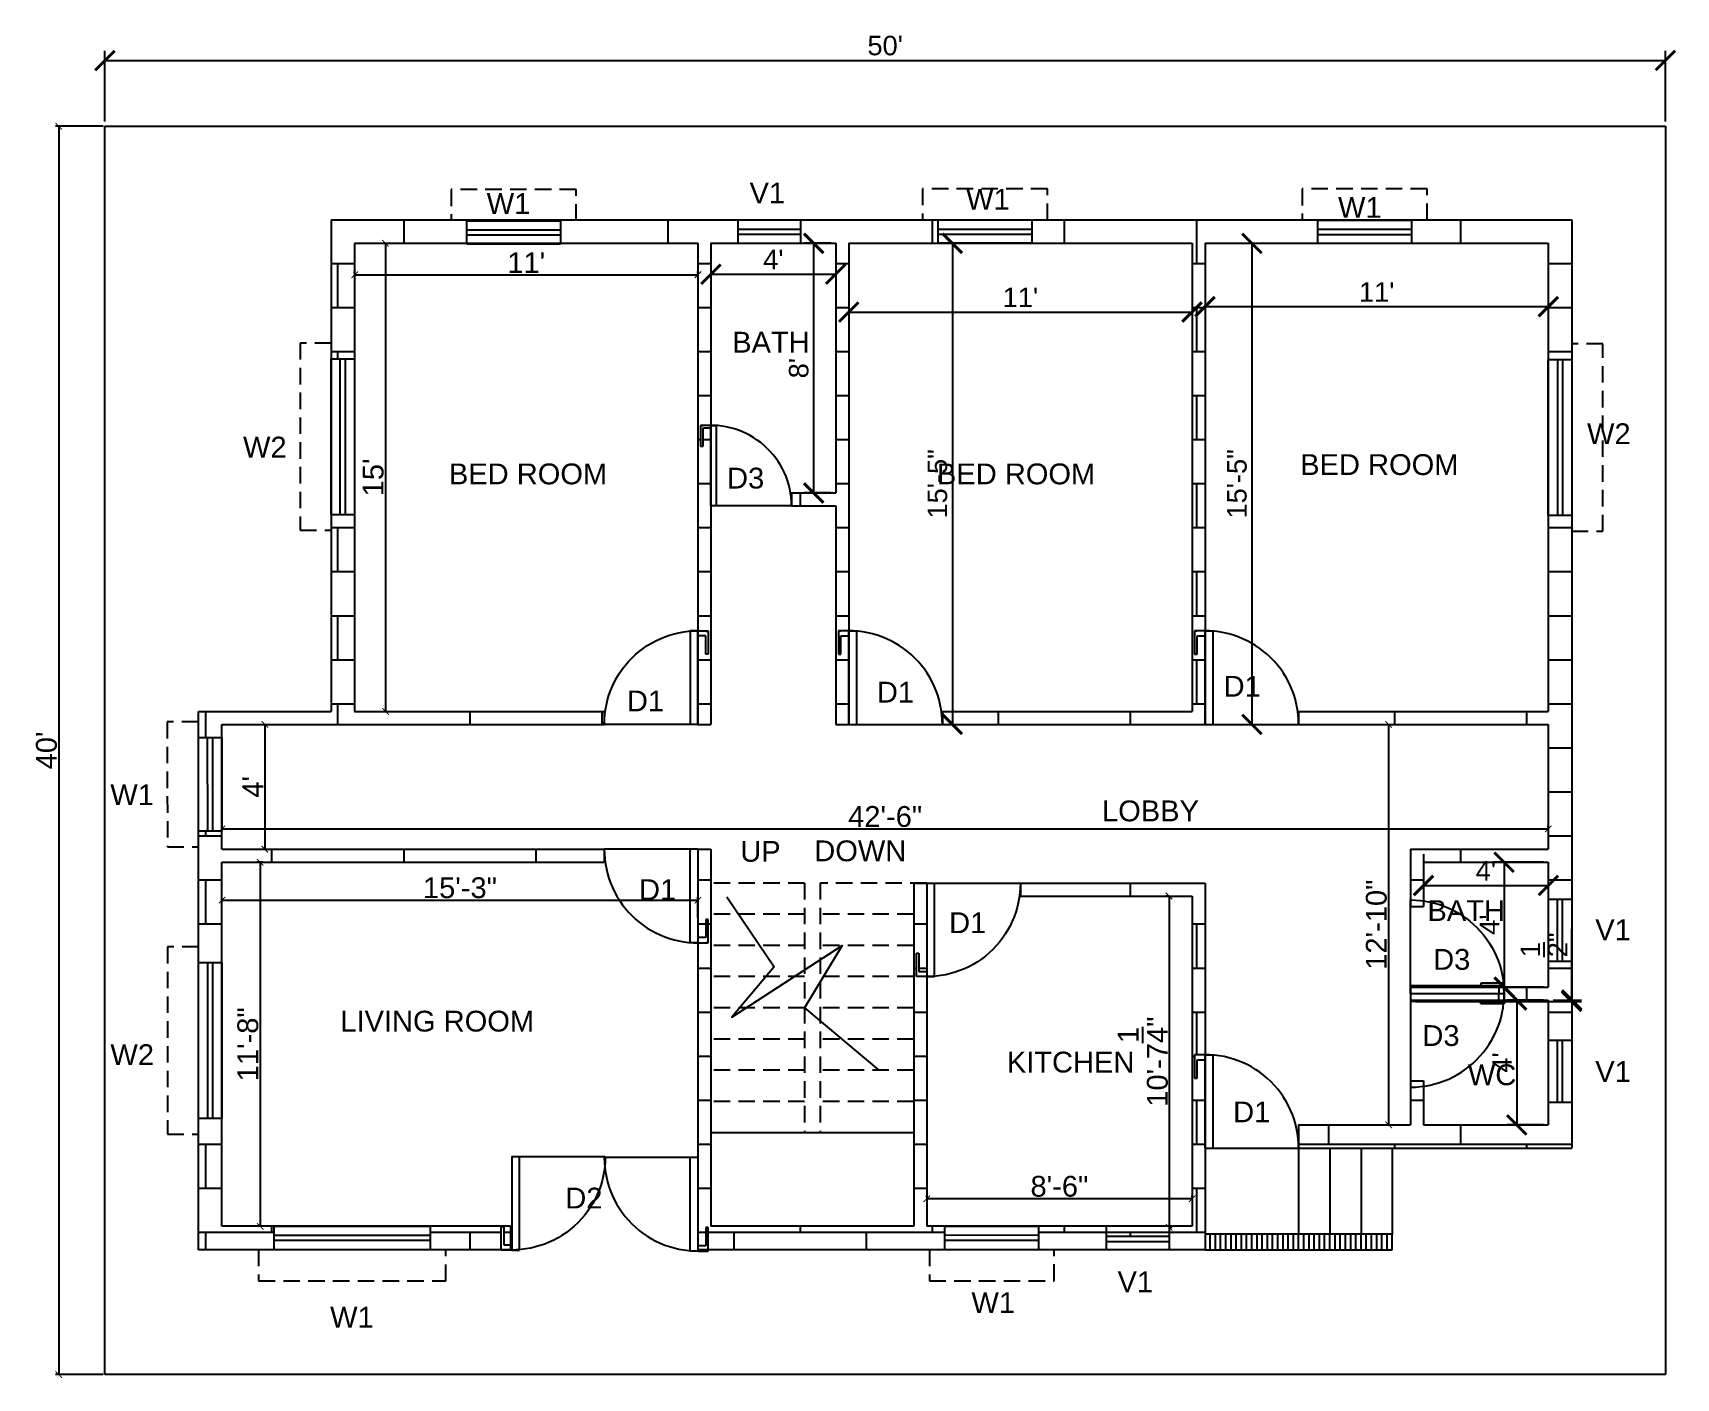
# Model space of a CAD drawing. Header units: feet. Extents: x 695 to 1327, y 604 to 1122.
import ezdxf

# ---------------------------------------------------------------- set-up
doc = ezdxf.new("R2010")
doc.units = ezdxf.units.FT
doc.linetypes.add('HIDDEN', pattern=[9.525, 6.35, -3.175])
for name, color, linetype in [('CHAJJA', 4, 'HIDDEN'), ('DIM', 7, 'Continuous'), ('DOOR', 10, 'Continuous'), ('LINE', 7, 'Continuous'), ('STAIRS', 4, 'Continuous'), ('WALL', 3, 'Continuous'), ('WINDOWS', 224, 'Continuous')]:
    doc.layers.add(name, color=color, linetype=linetype)
doc.styles.get("Standard").update_dxf_attribs({"font": 'arial.ttf'})
doc.dimstyles.new('ISO-25', dxfattribs={"dimtxt": 2.5, "dimasz": 2.5, "dimexe": 1.25, "dimexo": 0.625, "dimtad": 1, "dimlunit": 4, "dimtxsty": 'Standard', "dimblk": 'ARCHTICK', "dimcen": 2.5, "dimadec": 0, "dimazin": 0, "dimtfac": 1, "dimtmove": 0, "dimatfit": 3, "dimfxl": 1, "dimarcsym": 0})

# ---------------------------------------------------------------- blocks, each defined once
blk = doc.blocks.new('door 1')
at = {"layer": 'DOOR'}
for p, q in [((0, 36), (-4, 36)), ((-4, 36), (-4, 28)), ((-3, 27), (-3, 34)), ((-3, 34), (0, 34)), ((0, 0), (0, 36)), ((0, 36), (3, 36)), ((3, 36), (3, 0)), ((-4, 28), (-4, 27)), ((-4, 27), (-3, 27)), ((0, 0), (36, 0))]:
    blk.add_line(p, q, dxfattribs=at)
blk.add_arc((0, 0), 36, 0, 96.37937, dxfattribs=at)
blk = doc.blocks.new('V1')
at = {"layer": 'WINDOWS'}
for p, q in [((0, 0), (0, 9)), ((24, 9), (24, 0)), ((0, 5.5), (24, 5.5)), ((0, 3.5), (24, 3.5))]:
    blk.add_line(p, q, dxfattribs=at)
blk = doc.blocks.new('W2')
at = {"layer": 'CHAJJA'}
for p, q in [((36, 21), (-36, 21)), ((-36, 21), (-36, 9)), ((36, 9), (36, 21))]:
    blk.add_line(p, q, dxfattribs=at)
at = {"layer": 'WINDOWS'}
for p, q in [((-30, 9), (30, 9)), ((-30, 0), (-30, 9)), ((30, 9), (30, 0)), ((-30, 5.5), (30, 5.5)), ((-30, 3.5), (30, 3.5)), ((30, 0), (-30, 0))]:
    blk.add_line(p, q, dxfattribs=at)
blk = doc.blocks.new('W1')
at = {"layer": 'CHAJJA'}
for p, q in [((24, 21), (-24, 21)), ((-24, 21), (-24, 9)), ((24, 9), (24, 21))]:
    blk.add_line(p, q, dxfattribs=at)
at = {"layer": 'WINDOWS'}
for p, q in [((-18, 9), (18, 9)), ((-18, 0), (-18, 9)), ((18, 9), (18, 0)), ((-18, 5.5), (18, 5.5)), ((-18, 3.5), (18, 3.5)), ((18, 0), (-18, 0))]:
    blk.add_line(p, q, dxfattribs=at)
blk = doc.blocks.new('_ArchTick')
at = {"color": 0, "linetype": 'ByBlock', "const_width": 0.15}
blk.add_lwpolyline([(-0.5, -0.5), (0.5, 0.5)], dxfattribs=at)
blk = doc.blocks.new('*D6')
at = {"layer": 'Defpoints', "color": 0, "transparency": 16777216}
for p in [(723.22, 1085.79), (705.46, 605.79), (723.22, 605.79)]:
    blk.add_point(p, dxfattribs=at)
at = {"layer": 'DIM', "color": 0, "lineweight": -2, "transparency": 16777216}
for p, q in [((722.59, 1085.79), (704.21, 1085.79)), ((705.46, 1085.79), (705.46, 605.79)), ((722.59, 605.79), (704.21, 605.79))]:
    blk.add_line(p, q, dxfattribs=at)
at = {"layer": 'DIM', "color": 0, "lineweight": -2, "transparency": 16777216, "xscale": 2.5, "yscale": 2.5, "zscale": 2.5}
for p, rotation in [((705.46, 1085.79), 90), ((705.46, 605.79), 270)]:
    blk.add_blockref('_ArchTick', p, dxfattribs=dict(at, rotation=rotation))
at = {"layer": 'DIM', "color": 0, "transparency": 16777216, "insert": (700.75, 845.79), "char_height": 8, "attachment_point": 5, "rotation": 90}
blk.add_mtext("40'", dxfattribs=at)
blk = doc.blocks.new('*D7')
at = {"layer": 'Defpoints', "color": 0, "transparency": 16777216}
for p in [(819.22, 1028.71), (951.22, 1028.71), (951.22, 1028.71)]:
    blk.add_point(p, dxfattribs=at)
at = {"layer": 'DIM', "color": 0, "lineweight": -2, "transparency": 16777216}
for p, q in [((819.22, 1029.34), (819.22, 1029.96)), ((951.22, 1029.34), (951.22, 1029.96)), ((819.22, 1028.71), (951.22, 1028.71))]:
    blk.add_line(p, q, dxfattribs=at)
at = {"layer": 'DIM', "color": 0, "lineweight": -2, "transparency": 16777216, "xscale": 2.5, "yscale": 2.5, "zscale": 2.5, "rotation": 180}
blk.add_blockref('_ArchTick', (819.22, 1028.71), dxfattribs=at)
at = {"layer": 'DIM', "color": 0, "lineweight": -2, "transparency": 16777216, "xscale": 2.5, "yscale": 2.5, "zscale": 2.5}
blk.add_blockref('_ArchTick', (951.22, 1028.71), dxfattribs=at)
at = {"layer": 'DIM', "color": 0, "transparency": 16777216, "insert": (885.22, 1033.35), "char_height": 8, "attachment_point": 5}
blk.add_mtext("11'", dxfattribs=at)
blk = doc.blocks.new('*D8')
at = {"layer": 'Defpoints', "color": 0, "transparency": 16777216}
for p in [(831.08, 1040.79), (831.08, 860.79), (831.08, 860.79)]:
    blk.add_point(p, dxfattribs=at)
at = {"layer": 'DIM', "color": 0, "lineweight": -2, "transparency": 16777216}
for p, q in [((831.08, 1040.79), (831.08, 860.79)), ((831.7, 1040.79), (832.33, 1040.79)), ((831.7, 860.79), (832.33, 860.79))]:
    blk.add_line(p, q, dxfattribs=at)
at = {"layer": 'DIM', "color": 0, "lineweight": -2, "transparency": 16777216, "xscale": 2.5, "yscale": 2.5, "zscale": 2.5}
for p, rotation in [((831.08, 1040.79), 90), ((831.08, 860.79), 270)]:
    blk.add_blockref('_ArchTick', p, dxfattribs=dict(at, rotation=rotation))
at = {"layer": 'DIM', "color": 0, "transparency": 16777216, "insert": (826.37, 950.79), "char_height": 8, "attachment_point": 5, "rotation": 90}
blk.add_mtext("15'", dxfattribs=at)
blk = doc.blocks.new('*D9')
at = {"layer": 'Defpoints', "color": 0, "transparency": 16777216}
for p in [(1278.22, 815.63), (1278.22, 815.63), (768.22, 814.76)]:
    blk.add_point(p, dxfattribs=at)
at = {"layer": 'DIM', "color": 0, "lineweight": -2, "transparency": 16777216}
for p, q in [((768.22, 815.38), (768.22, 816.88)), ((768.22, 815.63), (1278.22, 815.63)), ((1278.22, 816.25), (1278.22, 816.88))]:
    blk.add_line(p, q, dxfattribs=at)
at = {"layer": 'DIM', "color": 0, "lineweight": -2, "transparency": 16777216, "xscale": 2.5, "yscale": 2.5, "zscale": 2.5, "rotation": 180}
blk.add_blockref('_ArchTick', (768.22, 815.63), dxfattribs=at)
at = {"layer": 'DIM', "color": 0, "lineweight": -2, "transparency": 16777216, "xscale": 2.5, "yscale": 2.5, "zscale": 2.5}
blk.add_blockref('_ArchTick', (1278.22, 815.63), dxfattribs=at)
at = {"layer": 'DIM', "color": 0, "transparency": 16777216, "insert": (1023.22, 820.34), "char_height": 8, "attachment_point": 5}
blk.add_mtext('42\'-6"', dxfattribs=at)
blk = doc.blocks.new('*D10')
at = {"layer": 'Defpoints', "color": 0, "transparency": 16777216}
for p in [(784.72, 855.79), (784.72, 807.79), (784.72, 807.79)]:
    blk.add_point(p, dxfattribs=at)
at = {"layer": 'DIM', "color": 0, "lineweight": -2, "transparency": 16777216}
for p, q in [((784.72, 855.79), (784.72, 807.79)), ((785.34, 855.79), (785.97, 855.79)), ((785.34, 807.79), (785.97, 807.79))]:
    blk.add_line(p, q, dxfattribs=at)
at = {"layer": 'DIM', "color": 0, "lineweight": -2, "transparency": 16777216, "xscale": 2.5, "yscale": 2.5, "zscale": 2.5}
for p, rotation in [((784.72, 855.79), 90), ((784.72, 807.79), 270)]:
    blk.add_blockref('_ArchTick', p, dxfattribs=dict(at, rotation=rotation))
at = {"layer": 'DIM', "color": 0, "transparency": 16777216, "insert": (780.09, 831.79), "char_height": 8, "attachment_point": 5, "rotation": 90}
blk.add_mtext("4'", dxfattribs=at)
blk = doc.blocks.new('*D11')
at = {"layer": 'Defpoints', "color": 0, "transparency": 16777216}
for p in [(784.72, 802.79), (782.91, 662.79), (784.72, 662.79)]:
    blk.add_point(p, dxfattribs=at)
at = {"layer": 'DIM', "color": 0, "lineweight": -2, "transparency": 16777216}
for p, q in [((784.09, 802.79), (781.66, 802.79)), ((782.91, 802.79), (782.91, 662.79)), ((784.09, 662.79), (781.66, 662.79))]:
    blk.add_line(p, q, dxfattribs=at)
at = {"layer": 'DIM', "color": 0, "lineweight": -2, "transparency": 16777216, "xscale": 2.5, "yscale": 2.5, "zscale": 2.5}
for p, rotation in [((782.91, 802.79), 90), ((782.91, 662.79), 270)]:
    blk.add_blockref('_ArchTick', p, dxfattribs=dict(at, rotation=rotation))
at = {"layer": 'DIM', "color": 0, "transparency": 16777216, "insert": (778.2, 732.79), "char_height": 8, "attachment_point": 5, "rotation": 90}
blk.add_mtext('11\'-8"', dxfattribs=at)
blk = doc.blocks.new('*D12')
at = {"layer": 'Defpoints', "color": 0, "transparency": 16777216}
for p in [(951.22, 788.23), (768.22, 780.86), (951.22, 780.86)]:
    blk.add_point(p, dxfattribs=at)
at = {"layer": 'DIM', "color": 0, "lineweight": -2, "transparency": 16777216}
for p, q in [((768.22, 781.49), (768.22, 789.48)), ((768.22, 788.23), (951.22, 788.23)), ((951.22, 781.49), (951.22, 789.48))]:
    blk.add_line(p, q, dxfattribs=at)
at = {"layer": 'DIM', "color": 0, "lineweight": -2, "transparency": 16777216, "xscale": 2.5, "yscale": 2.5, "zscale": 2.5, "rotation": 180}
blk.add_blockref('_ArchTick', (768.22, 788.23), dxfattribs=at)
at = {"layer": 'DIM', "color": 0, "lineweight": -2, "transparency": 16777216, "xscale": 2.5, "yscale": 2.5, "zscale": 2.5}
blk.add_blockref('_ArchTick', (951.22, 788.23), dxfattribs=at)
at = {"layer": 'DIM', "color": 0, "transparency": 16777216, "insert": (859.72, 792.94), "char_height": 8, "attachment_point": 5}
blk.add_mtext('15\'-3"', dxfattribs=at)
blk = doc.blocks.new('*D13')
at = {"layer": 'Defpoints', "color": 0, "transparency": 16777216}
for p in [(1132.65, 789.79), (1132.38, 662.44), (1132.38, 662.44)]:
    blk.add_point(p, dxfattribs=at)
at = {"layer": 'DIM', "color": 0, "lineweight": -2, "transparency": 16777216}
for p, q in [((1132.02, 789.79), (1131.13, 789.79)), ((1132.38, 789.79), (1132.38, 662.44)), ((1133, 662.44), (1133.63, 662.44))]:
    blk.add_line(p, q, dxfattribs=at)
at = {"layer": 'DIM', "color": 0, "lineweight": -2, "transparency": 16777216, "xscale": 2.5, "yscale": 2.5, "zscale": 2.5}
for p, rotation in [((1132.38, 789.79), 90), ((1132.38, 662.44), 270)]:
    blk.add_blockref('_ArchTick', p, dxfattribs=dict(at, rotation=rotation))
at = {"layer": 'DIM', "color": 0, "transparency": 16777216, "insert": (1122.33, 726.12), "char_height": 8, "attachment_point": 5, "rotation": 90}
blk.add_mtext('10\'-7{\\H1x;\\S1/4;}"', dxfattribs=at)
blk = doc.blocks.new('*D14')
at = {"layer": 'Defpoints', "color": 0, "transparency": 16777216}
for p in [(1039.22, 673.43), (1141.22, 673.43), (1141.22, 673.43)]:
    blk.add_point(p, dxfattribs=at)
at = {"layer": 'DIM', "color": 0, "lineweight": -2, "transparency": 16777216}
for p, q in [((1039.22, 674.05), (1039.22, 674.68)), ((1039.22, 673.43), (1141.22, 673.43)), ((1141.22, 674.05), (1141.22, 674.68))]:
    blk.add_line(p, q, dxfattribs=at)
at = {"layer": 'DIM', "color": 0, "lineweight": -2, "transparency": 16777216, "xscale": 2.5, "yscale": 2.5, "zscale": 2.5, "rotation": 180}
blk.add_blockref('_ArchTick', (1039.22, 673.43), dxfattribs=at)
at = {"layer": 'DIM', "color": 0, "lineweight": -2, "transparency": 16777216, "xscale": 2.5, "yscale": 2.5, "zscale": 2.5}
blk.add_blockref('_ArchTick', (1141.22, 673.43), dxfattribs=at)
at = {"layer": 'DIM', "color": 0, "transparency": 16777216, "insert": (1090.22, 678.14), "char_height": 8, "attachment_point": 5}
blk.add_mtext('8\'-6"', dxfattribs=at)
blk = doc.blocks.new('*D15')
at = {"layer": 'Defpoints', "color": 0, "transparency": 16777216}
for p in [(1203.72, 855.79), (1216.83, 855.79), (1203.72, 701.79)]:
    blk.add_point(p, dxfattribs=at)
at = {"layer": 'DIM', "color": 0, "lineweight": -2, "transparency": 16777216}
for p, q in [((1204.34, 855.79), (1218.08, 855.79)), ((1216.83, 701.79), (1216.83, 855.79)), ((1204.34, 701.79), (1218.08, 701.79))]:
    blk.add_line(p, q, dxfattribs=at)
at = {"layer": 'DIM', "color": 0, "lineweight": -2, "transparency": 16777216, "xscale": 2.5, "yscale": 2.5, "zscale": 2.5}
for p, rotation in [((1216.83, 855.79), 90), ((1216.83, 701.79), 270)]:
    blk.add_blockref('_ArchTick', p, dxfattribs=dict(at, rotation=rotation))
at = {"layer": 'DIM', "color": 0, "transparency": 16777216, "insert": (1212.12, 778.79), "char_height": 8, "attachment_point": 5, "rotation": 90}
blk.add_mtext('12\'-10"', dxfattribs=at)
blk = doc.blocks.new('*D17')
at = {"layer": 'Defpoints', "color": 0, "transparency": 16777216}
for p in [(1323.22, 1111.09), (723.22, 1085.79), (1323.22, 1085.79)]:
    blk.add_point(p, dxfattribs=at)
at = {"layer": 'DIM', "color": 0, "lineweight": -2, "transparency": 16777216}
for p, q in [((723.22, 1087.67), (723.22, 1114.84)), ((1323.22, 1087.67), (1323.22, 1114.84)), ((723.22, 1111.09), (1323.22, 1111.09))]:
    blk.add_line(p, q, dxfattribs=at)
at = {"layer": 'DIM', "color": 0, "lineweight": -2, "transparency": 16777216, "xscale": 7.5, "yscale": 7.5, "zscale": 7.5, "rotation": 180}
blk.add_blockref('_ArchTick', (723.22, 1111.09), dxfattribs=at)
at = {"layer": 'DIM', "color": 0, "lineweight": -2, "transparency": 16777216, "xscale": 7.5, "yscale": 7.5, "zscale": 7.5}
blk.add_blockref('_ArchTick', (1323.22, 1111.09), dxfattribs=at)
at = {"layer": 'DIM', "color": 0, "transparency": 16777216, "insert": (1023.22, 1116.8), "char_height": 7.5, "attachment_point": 5}
blk.add_mtext("50'", dxfattribs=at)
blk = doc.blocks.new('*D18')
at = {"layer": 'Defpoints', "color": 0, "transparency": 16777216}
for p in [(1004.22, 1040.79), (995.72, 944.79), (1004.22, 944.79)]:
    blk.add_point(p, dxfattribs=at)
at = {"layer": 'DIM', "color": 0, "lineweight": -2, "transparency": 16777216}
for p, q in [((1002.34, 1040.79), (991.97, 1040.79)), ((995.72, 1040.79), (995.72, 944.79)), ((1002.34, 944.79), (991.97, 944.79))]:
    blk.add_line(p, q, dxfattribs=at)
at = {"layer": 'DIM', "color": 0, "lineweight": -2, "transparency": 16777216, "xscale": 7.5, "yscale": 7.5, "zscale": 7.5}
for p, rotation in [((995.72, 1040.79), 90), ((995.72, 944.79), 270)]:
    blk.add_blockref('_ArchTick', p, dxfattribs=dict(at, rotation=rotation))
at = {"layer": 'DIM', "color": 0, "transparency": 16777216, "insert": (990.01, 992.79), "char_height": 7.5, "attachment_point": 5, "rotation": 90}
blk.add_mtext("8'", dxfattribs=at)
blk = doc.blocks.new('*D19')
at = {"layer": 'Defpoints', "color": 0, "transparency": 16777216}
for p in [(956.22, 1040.79), (1004.22, 1040.79), (1004.22, 1028.93)]:
    blk.add_point(p, dxfattribs=at)
at = {"layer": 'DIM', "color": 0, "lineweight": -2, "transparency": 16777216}
for p, q in [((956.22, 1038.92), (956.22, 1025.18)), ((1004.22, 1038.92), (1004.22, 1025.18)), ((956.22, 1028.93), (1004.22, 1028.93))]:
    blk.add_line(p, q, dxfattribs=at)
at = {"layer": 'DIM', "color": 0, "lineweight": -2, "transparency": 16777216, "xscale": 7.5, "yscale": 7.5, "zscale": 7.5, "rotation": 180}
blk.add_blockref('_ArchTick', (956.22, 1028.93), dxfattribs=at)
at = {"layer": 'DIM', "color": 0, "lineweight": -2, "transparency": 16777216, "xscale": 7.5, "yscale": 7.5, "zscale": 7.5}
blk.add_blockref('_ArchTick', (1004.22, 1028.93), dxfattribs=at)
at = {"layer": 'DIM', "color": 0, "transparency": 16777216, "insert": (980.22, 1034.56), "char_height": 7.5, "attachment_point": 5}
blk.add_mtext("4'", dxfattribs=at)
blk = doc.blocks.new('*D20')
at = {"layer": 'Defpoints', "color": 0, "transparency": 16777216}
for p in [(1009.22, 1040.79), (1012.22, 855.79), (1049.06, 855.79)]:
    blk.add_point(p, dxfattribs=at)
at = {"layer": 'DIM', "color": 0, "lineweight": -2, "transparency": 16777216}
for p, q in [((1011.09, 1040.79), (1052.81, 1040.79)), ((1049.06, 1040.79), (1049.06, 855.79)), ((1014.09, 855.79), (1052.81, 855.79))]:
    blk.add_line(p, q, dxfattribs=at)
at = {"layer": 'DIM', "color": 0, "lineweight": -2, "transparency": 16777216, "xscale": 7.5, "yscale": 7.5, "zscale": 7.5}
for p, rotation in [((1049.06, 1040.79), 90), ((1049.06, 855.79), 270)]:
    blk.add_blockref('_ArchTick', p, dxfattribs=dict(at, rotation=rotation))
at = {"layer": 'DIM', "color": 0, "transparency": 16777216, "insert": (1043.35, 948.29), "char_height": 7.5, "attachment_point": 5, "rotation": 90}
blk.add_mtext('15\'-5"', dxfattribs=at)
blk = doc.blocks.new('*D21')
at = {"layer": 'Defpoints', "color": 0, "transparency": 16777216}
for p in [(1009.22, 1040.79), (1141.22, 1040.79), (1141.22, 1014.37)]:
    blk.add_point(p, dxfattribs=at)
at = {"layer": 'DIM', "color": 0, "lineweight": -2, "transparency": 16777216}
for p, q in [((1009.22, 1038.92), (1009.22, 1010.62)), ((1141.22, 1038.92), (1141.22, 1010.62)), ((1009.22, 1014.37), (1141.22, 1014.37))]:
    blk.add_line(p, q, dxfattribs=at)
at = {"layer": 'DIM', "color": 0, "lineweight": -2, "transparency": 16777216, "xscale": 7.5, "yscale": 7.5, "zscale": 7.5, "rotation": 180}
blk.add_blockref('_ArchTick', (1009.22, 1014.37), dxfattribs=at)
at = {"layer": 'DIM', "color": 0, "lineweight": -2, "transparency": 16777216, "xscale": 7.5, "yscale": 7.5, "zscale": 7.5}
blk.add_blockref('_ArchTick', (1141.22, 1014.37), dxfattribs=at)
at = {"layer": 'DIM', "color": 0, "transparency": 16777216, "insert": (1075.22, 1020.01), "char_height": 7.5, "attachment_point": 5}
blk.add_mtext("11'", dxfattribs=at)
blk = doc.blocks.new('*D22')
at = {"layer": 'Defpoints', "color": 0, "transparency": 16777216}
for p in [(1146.22, 1040.79), (1146.22, 855.79), (1164.22, 855.79)]:
    blk.add_point(p, dxfattribs=at)
at = {"layer": 'DIM', "color": 0, "lineweight": -2, "transparency": 16777216}
for p, q in [((1148.09, 1040.79), (1167.97, 1040.79)), ((1164.22, 1040.79), (1164.22, 855.79)), ((1148.09, 855.79), (1167.97, 855.79))]:
    blk.add_line(p, q, dxfattribs=at)
at = {"layer": 'DIM', "color": 0, "lineweight": -2, "transparency": 16777216, "xscale": 7.5, "yscale": 7.5, "zscale": 7.5}
for p, rotation in [((1164.22, 1040.79), 90), ((1164.22, 855.79), 270)]:
    blk.add_blockref('_ArchTick', p, dxfattribs=dict(at, rotation=rotation))
at = {"layer": 'DIM', "color": 0, "transparency": 16777216, "insert": (1158.51, 948.29), "char_height": 7.5, "attachment_point": 5, "rotation": 90}
blk.add_mtext('15\'-5"', dxfattribs=at)
blk = doc.blocks.new('*D23')
at = {"layer": 'Defpoints', "color": 0, "transparency": 16777216}
for p in [(1146.22, 1040.79), (1278.22, 1040.79), (1278.22, 1016.45)]:
    blk.add_point(p, dxfattribs=at)
at = {"layer": 'DIM', "color": 0, "lineweight": -2, "transparency": 16777216}
for p, q in [((1146.22, 1038.92), (1146.22, 1012.7)), ((1278.22, 1038.92), (1278.22, 1012.7)), ((1146.22, 1016.45), (1278.22, 1016.45))]:
    blk.add_line(p, q, dxfattribs=at)
at = {"layer": 'DIM', "color": 0, "lineweight": -2, "transparency": 16777216, "xscale": 7.5, "yscale": 7.5, "zscale": 7.5, "rotation": 180}
blk.add_blockref('_ArchTick', (1146.22, 1016.45), dxfattribs=at)
at = {"layer": 'DIM', "color": 0, "lineweight": -2, "transparency": 16777216, "xscale": 7.5, "yscale": 7.5, "zscale": 7.5}
blk.add_blockref('_ArchTick', (1278.22, 1016.45), dxfattribs=at)
at = {"layer": 'DIM', "color": 0, "transparency": 16777216, "insert": (1212.22, 1022.09), "char_height": 7.5, "attachment_point": 5}
blk.add_mtext("11'", dxfattribs=at)
blk = doc.blocks.new('*D24')
at = {"layer": 'Defpoints', "color": 0, "transparency": 16777216}
for p in [(1230.22, 807.79), (1278.22, 802.79), (1278.22, 793.86)]:
    blk.add_point(p, dxfattribs=at)
at = {"layer": 'DIM', "color": 0, "lineweight": -2, "transparency": 16777216}
for p, q in [((1230.22, 805.92), (1230.22, 790.11)), ((1278.22, 800.92), (1278.22, 790.11)), ((1230.22, 793.86), (1278.22, 793.86))]:
    blk.add_line(p, q, dxfattribs=at)
at = {"layer": 'DIM', "color": 0, "lineweight": -2, "transparency": 16777216, "xscale": 7.5, "yscale": 7.5, "zscale": 7.5, "rotation": 180}
blk.add_blockref('_ArchTick', (1230.22, 793.86), dxfattribs=at)
at = {"layer": 'DIM', "color": 0, "lineweight": -2, "transparency": 16777216, "xscale": 7.5, "yscale": 7.5, "zscale": 7.5}
blk.add_blockref('_ArchTick', (1278.22, 793.86), dxfattribs=at)
at = {"layer": 'DIM', "color": 0, "transparency": 16777216, "insert": (1254.22, 799.48), "char_height": 7.5, "attachment_point": 5}
blk.add_mtext("4'", dxfattribs=at)
blk = doc.blocks.new('*D25')
at = {"layer": 'Defpoints', "color": 0, "transparency": 16777216}
for p in [(1278.22, 802.79), (1261.22, 754.79), (1278.22, 754.79)]:
    blk.add_point(p, dxfattribs=at)
at = {"layer": 'DIM', "color": 0, "lineweight": -2, "transparency": 16777216}
for p, q in [((1276.34, 802.79), (1257.47, 802.79)), ((1261.22, 802.79), (1261.22, 754.79)), ((1276.34, 754.79), (1257.47, 754.79))]:
    blk.add_line(p, q, dxfattribs=at)
at = {"layer": 'DIM', "color": 0, "lineweight": -2, "transparency": 16777216, "xscale": 7.5, "yscale": 7.5, "zscale": 7.5}
for p, rotation in [((1261.22, 802.79), 90), ((1261.22, 754.79), 270)]:
    blk.add_blockref('_ArchTick', p, dxfattribs=dict(at, rotation=rotation))
at = {"layer": 'DIM', "color": 0, "transparency": 16777216, "insert": (1255.59, 778.79), "char_height": 7.5, "attachment_point": 5, "rotation": 90}
blk.add_mtext("4'", dxfattribs=at)
blk = doc.blocks.new('*D26')
at = {"layer": 'Defpoints', "color": 0, "transparency": 16777216}
for p in [(1278.22, 749.79), (1266.05, 701.79), (1278.22, 701.79)]:
    blk.add_point(p, dxfattribs=at)
at = {"layer": 'DIM', "color": 0, "lineweight": -2, "transparency": 16777216}
for p, q in [((1276.34, 749.79), (1262.3, 749.79)), ((1266.05, 749.79), (1266.05, 701.79)), ((1276.34, 701.79), (1262.3, 701.79))]:
    blk.add_line(p, q, dxfattribs=at)
at = {"layer": 'DIM', "color": 0, "lineweight": -2, "transparency": 16777216, "xscale": 7.5, "yscale": 7.5, "zscale": 7.5}
for p, rotation in [((1266.05, 749.79), 90), ((1266.05, 701.79), 270)]:
    blk.add_blockref('_ArchTick', p, dxfattribs=dict(at, rotation=rotation))
at = {"layer": 'DIM', "color": 0, "transparency": 16777216, "insert": (1260.43, 725.79), "char_height": 7.5, "attachment_point": 5, "rotation": 90}
blk.add_mtext("4'", dxfattribs=at)
blk = doc.blocks.new('*D27')
at = {"layer": 'Defpoints', "color": 0, "transparency": 16777216}
for p in [(1225.22, 749.29), (1278.22, 749.79), (1287.22, 749.79)]:
    blk.add_point(p, dxfattribs=at)
at = {"layer": 'DIM', "color": 0, "lineweight": -2, "transparency": 16777216}
for p, q in [((1287.22, 749.79), (1287.22, 777.24)), ((1227.09, 749.29), (1290.97, 749.29)), ((1280.09, 749.79), (1290.97, 749.79)), ((1287.22, 749.29), (1287.22, 749.79)), ((1287.22, 749.29), (1287.22, 741.79))]:
    blk.add_line(p, q, dxfattribs=at)
at = {"layer": 'DIM', "color": 0, "lineweight": -2, "transparency": 16777216, "xscale": 7.5, "yscale": 7.5, "zscale": 7.5}
for p, rotation in [((1287.22, 749.79), 270), ((1287.22, 749.29), 90)]:
    blk.add_blockref('_ArchTick', p, dxfattribs=dict(at, rotation=rotation))
at = {"layer": 'DIM', "color": 0, "transparency": 16777216, "insert": (1276.56, 771.02), "char_height": 7.5, "attachment_point": 5, "rotation": 90}
blk.add_mtext('{\\H1x;\\S1/2;}"', dxfattribs=at)

msp = doc.modelspace()

# ---------------------------------------------------------------- hatches: boundary and pattern name
at = {"layer": 'DIM'}
h = msp.add_hatch(dxfattribs=at)
h.set_pattern_fill('AR-BRSTD', color=256, scale=0.25)
h.paths.add_polyline_path([(1287.216, 936.077), (1278.216, 936.077), (1278.216, 860.794), (1182.216, 860.794), (1182.216, 855.794), (1278.216, 855.794), (1278.216, 807.794), (1225.216, 807.794), (1225.216, 788.294, -0.0348489), (1230.216, 787.945), (1230.216, 802.794), (1278.216, 802.794), (1278.216, 788.573), (1287.216, 788.573)])
h.paths.add_polyline_path([(1287.216, 1049.794), (1225.59, 1049.794), (1225.59, 1040.794), (1278.216, 1040.794), (1278.216, 996.077), (1287.216, 996.077)])
h.paths.add_polyline_path([(1146.216, 1040.794), (1189.59, 1040.794), (1189.59, 1049.794), (1079.636, 1049.794), (1079.636, 1040.794), (1141.216, 1040.794), (1141.216, 860.794), (1045.216, 860.794), (1045.216, 855.794), (1146.216, 855.794), (1146.216, 889.794), (1143.216, 889.794), (1143.216, 882.794), (1142.216, 882.794), (1142.216, 883.794), (1142.216, 891.794), (1146.216, 891.794)])
h.paths.add_polyline_path([(1287.216, 764.573), (1278.216, 764.573), (1278.216, 754.794), (1261.216, 754.794), (1261.216, 752.294), (1261.216, 749.794), (1278.216, 749.794), (1278.216, 734.4), (1287.216, 734.4)])
h.paths.add_polyline_path([(1287.216, 710.4), (1278.216, 710.4), (1278.216, 701.794), (1230.216, 701.794), (1230.216, 716.643, -0.0348489), (1225.216, 716.294), (1225.216, 701.794), (1182.216, 701.794), (1182.216, 692.794), (1287.216, 692.794)])
h.paths.add_polyline_path([(1146.216, 794.794), (1075.216, 794.794), (1075.216, 789.794), (1141.216, 789.794), (1141.216, 662.794), (1082.215, 662.794), (1082.222, 653.794), (1108.376, 653.794), (1108.376, 658.943), (1132.376, 658.943), (1132.376, 653.794), (1146.216, 653.794), (1146.216, 692.794), (1146.216, 726.794), (1143.216, 726.794), (1143.216, 719.794), (1142.216, 719.794), (1142.216, 720.794), (1142.216, 728.794), (1146.216, 728.794)])
h.paths.add_polyline_path([(1046.215, 662.794), (1039.216, 662.794), (1039.216, 758.794), (1035.216, 758.794), (1035.216, 766.794), (1035.216, 767.794), (1036.216, 767.794), (1036.216, 760.794), (1039.216, 760.794), (1039.216, 794.794), (1034.216, 794.794), (1034.216, 662.794), (956.216, 662.794), (956.216, 807.794), (951.216, 807.794), (951.216, 773.794), (954.216, 773.794), (954.216, 780.794), (955.216, 780.794), (955.216, 779.794), (955.216, 771.794), (951.216, 771.794), (951.216, 662.794), (951.216, 655.274), (954.216, 655.274), (954.216, 662.274), (955.216, 662.274), (955.216, 661.274), (955.216, 653.794), (1046.222, 653.794)])
h.paths.add_polyline_path([(875.615, 661.66), (875.615, 662.66), (876.615, 662.66), (876.615, 655.66), (879.216, 655.66), (879.216, 662.794), (848.315, 662.794), (848.315, 653.794), (875.615, 653.794)])
h.paths.add_polyline_path([(788.315, 662.794), (768.216, 662.794), (768.216, 704.229), (759.216, 704.229), (759.216, 653.794), (788.315, 653.794)])
h.paths.add_polyline_path([(768.216, 802.794), (915.216, 802.794), (915.216, 807.794), (768.216, 807.794), (768.216, 814.757), (759.216, 814.741), (759.216, 764.229), (768.216, 764.229)])
h.paths.add_polyline_path([(915.216, 860.794), (819.216, 860.794), (819.216, 936.427), (810.216, 936.427), (810.216, 860.794), (759.216, 860.794), (759.216, 850.742), (768.216, 850.757), (768.216, 855.794), (915.216, 855.794)])
h.paths.add_polyline_path([(956.216, 969.794), (953.216, 969.794), (953.216, 962.794), (952.216, 962.794), (952.216, 970.794), (956.216, 970.794), (956.216, 1040.794), (966.638, 1040.794), (966.638, 1049.794), (810.216, 1049.794), (810.216, 996.427), (819.216, 996.427), (819.216, 1040.794), (862.385, 1040.794), (862.385, 1049.491), (898.385, 1049.491), (898.385, 1040.794), (951.216, 1040.794), (951.216, 891.794), (955.216, 891.794), (955.216, 883.794), (955.216, 882.794), (954.216, 882.794), (954.216, 889.794), (951.216, 889.794), (951.216, 855.794), (956.216, 855.794)])
h.paths.add_polyline_path([(1009.216, 1040.794), (1043.636, 1040.794), (1043.636, 1049.794), (990.638, 1049.794), (990.638, 1040.794), (1004.216, 1040.794), (1004.216, 944.794), (987.216, 944.794), (987.216, 939.794), (1004.216, 939.794), (1004.216, 855.794), (1009.216, 855.794), (1009.216, 889.794), (1006.216, 889.794), (1006.216, 882.794), (1005.216, 882.794), (1005.216, 883.794), (1005.216, 891.794), (1009.216, 891.794)])

# ---------------------------------------------------------------- linework, layer by layer
msp.add_lwpolyline([(962.286, 789.491), (980.509, 762.564), (964.225, 743.192), (1006.68, 770.794), (992.216, 746.794), (1020.831, 722.794)], dxfattribs=at)
at = {"layer": 'DOOR'}
for p, q in [((956.216, 970.794), (952.216, 970.794)), ((952.216, 970.794), (952.216, 962.794)), ((953.216, 962.794), (953.216, 969.794)), ((953.216, 969.794), (956.216, 969.794)), ((956.216, 939.794), (956.216, 970.794)), ((956.216, 970.794), (956.216, 970.794)), ((956.216, 970.794), (958.216, 970.794)), ((958.216, 970.794), (958.216, 939.794)), ((952.216, 962.794), (953.216, 962.794)), ((987.216, 939.794), (956.216, 939.794)), ((956.216, 939.794), (956.216, 939.794)), ((987.216, 939.794), (956.216, 939.794)), ((956.216, 939.794), (956.216, 939.794))]:
    msp.add_line(p, q, dxfattribs=at)
msp.add_arc((956.216, 939.794), 31, 0, 97.413674, dxfattribs=at)
at = {"layer": 'LINE'}
for p, q in [((723.216, 1085.794), (1323.216, 1085.794)), ((723.216, 605.794), (723.216, 1085.794)), ((1323.216, 1085.794), (1323.216, 605.794)), ((1182.216, 692.794), (1182.216, 659.794)), ((1194.216, 692.794), (1194.216, 659.794)), ((1206.216, 692.794), (1206.216, 659.794)), ((1218.216, 692.794), (1218.216, 659.794)), ((1218.216, 659.794), (1146.216, 659.794)), ((1148.216, 653.794), (1148.216, 659.794)), ((1150.216, 653.794), (1150.216, 659.794)), ((1152.216, 653.794), (1152.216, 659.794)), ((1154.216, 653.794), (1154.216, 659.794)), ((1156.216, 653.794), (1156.216, 659.794)), ((1158.216, 653.794), (1158.216, 659.794)), ((1160.216, 653.794), (1160.216, 659.794)), ((1162.216, 653.794), (1162.216, 659.794)), ((1164.216, 653.794), (1164.216, 659.794)), ((1166.216, 653.794), (1166.216, 659.794)), ((1168.216, 653.794), (1168.216, 659.794)), ((1170.216, 653.794), (1170.216, 659.794)), ((1172.216, 653.794), (1172.216, 659.794)), ((1174.216, 653.794), (1174.216, 659.794)), ((1176.216, 653.794), (1176.216, 659.794)), ((1178.216, 653.794), (1178.216, 659.794)), ((1180.216, 653.794), (1180.216, 659.794)), ((1182.216, 653.794), (1182.216, 659.794)), ((1184.216, 653.794), (1184.216, 659.794)), ((1186.216, 653.794), (1186.216, 659.794)), ((1188.216, 653.794), (1188.216, 659.794)), ((1190.216, 653.794), (1190.216, 659.794)), ((1192.216, 653.794), (1192.216, 659.794)), ((1194.216, 653.794), (1194.216, 659.794)), ((1196.216, 653.794), (1196.216, 659.794)), ((1198.216, 653.794), (1198.216, 659.794)), ((1200.216, 653.794), (1200.216, 659.794)), ((1202.216, 653.794), (1202.216, 659.794)), ((1204.216, 653.794), (1204.216, 659.794)), ((1206.216, 653.794), (1206.216, 659.794)), ((1208.216, 653.794), (1208.216, 659.794)), ((1210.216, 653.794), (1210.216, 659.794)), ((1212.216, 653.794), (1212.216, 659.794)), ((1214.216, 653.794), (1214.216, 659.794)), ((1216.216, 653.794), (1216.216, 659.794)), ((1218.216, 653.794), (1218.216, 659.794)), ((1146.216, 653.794), (1218.216, 653.794)), ((1323.216, 605.794), (723.216, 605.794))]:
    msp.add_line(p, q, dxfattribs=at)
at = {"layer": 'STAIRS', "linetype": 'HIDDEN'}
for p, q in [((992.216, 794.794), (956.216, 794.794)), ((992.216, 794.794), (992.216, 698.794)), ((998.216, 794.794), (998.216, 698.794)), ((1039.216, 794.794), (998.216, 794.794)), ((992.216, 782.794), (956.216, 782.794)), ((1034.216, 782.794), (998.216, 782.794)), ((992.216, 770.794), (956.216, 770.794)), ((1034.216, 770.794), (998.216, 770.794)), ((992.216, 758.794), (956.216, 758.794)), ((1034.216, 758.794), (998.216, 758.794)), ((992.216, 746.794), (956.216, 746.794)), ((1034.216, 746.794), (998.216, 746.794)), ((992.216, 734.794), (956.216, 734.794)), ((1034.216, 734.794), (998.216, 734.794)), ((992.216, 722.794), (956.216, 722.794)), ((1034.216, 722.794), (998.216, 722.794)), ((992.216, 710.794), (956.216, 710.794)), ((1034.216, 710.794), (998.216, 710.794))]:
    msp.add_line(p, q, dxfattribs=at)
at = {"layer": 'STAIRS', "linetype": 'Continuous'}
msp.add_line((1034.216, 698.794), (956.216, 698.794), dxfattribs=at)
at = {"layer": 'WALL'}
for p, q in [((810.216, 1049.794), (1287.216, 1049.794)), ((810.216, 1049.794), (810.216, 860.794)), ((1287.216, 1049.794), (1287.216, 692.794)), ((819.216, 1040.794), (819.216, 860.794)), ((819.216, 1040.794), (951.216, 1040.794)), ((951.216, 1040.794), (951.216, 855.794)), ((956.216, 1040.794), (956.216, 855.794)), ((956.216, 1040.794), (1004.216, 1040.794)), ((1004.216, 1040.794), (1004.216, 944.794)), ((1009.216, 1040.794), (1009.216, 855.794)), ((1009.216, 1040.794), (1141.216, 1040.794)), ((1141.216, 1040.794), (1141.216, 860.794)), ((1146.216, 1040.794), (1146.216, 855.794)), ((1146.216, 1040.794), (1278.216, 1040.794)), ((1278.216, 1040.794), (1278.216, 860.794)), ((987.216, 944.794), (1004.216, 944.794)), ((987.216, 944.794), (987.216, 939.794)), ((987.216, 939.794), (1004.216, 939.794)), ((1004.216, 939.794), (1004.216, 855.794)), ((759.216, 653.794), (759.216, 860.794)), ((759.216, 860.794), (810.216, 860.794)), ((819.216, 860.794), (915.216, 860.794)), ((915.216, 860.794), (915.216, 855.794)), ((1045.216, 860.794), (1045.216, 855.794)), ((1045.216, 860.794), (1141.216, 860.794)), ((1182.216, 860.794), (1182.216, 855.794)), ((1182.216, 860.794), (1278.216, 860.794)), ((768.216, 855.794), (915.216, 855.794)), ((768.216, 807.794), (768.216, 855.794)), ((951.216, 855.794), (956.216, 855.794)), ((1004.216, 855.794), (1009.216, 855.794)), ((1045.216, 855.794), (1146.216, 855.794)), ((1182.216, 855.794), (1278.216, 855.794)), ((1278.216, 855.794), (1278.216, 807.794)), ((768.216, 807.794), (915.216, 807.794)), ((768.216, 802.794), (915.216, 802.794)), ((768.216, 662.794), (768.216, 802.794)), ((915.216, 807.794), (915.216, 802.794)), ((951.216, 807.794), (951.216, 662.794)), ((951.216, 807.794), (956.216, 807.794)), ((956.216, 807.794), (956.216, 662.794)), ((1225.216, 807.794), (1278.216, 807.794)), ((1225.216, 807.794), (1225.216, 785.794)), ((1230.216, 802.794), (1278.216, 802.794)), ((1230.216, 802.794), (1230.216, 785.794)), ((1278.216, 802.794), (1278.216, 754.794)), ((1034.216, 794.794), (1034.216, 662.794)), ((1034.216, 794.794), (1039.216, 794.794)), ((1039.216, 794.794), (1039.216, 662.794)), ((1075.216, 794.794), (1075.216, 789.794)), ((1075.216, 794.794), (1146.216, 794.794)), ((1146.216, 794.794), (1146.216, 692.794)), ((1075.216, 789.794), (1141.216, 789.794)), ((1141.216, 789.794), (1141.216, 662.794)), ((1225.216, 785.794), (1230.216, 785.794)), ((1225.216, 754.794), (1278.216, 754.794)), ((1225.216, 754.794), (1225.216, 749.794)), ((1225.216, 749.794), (1278.216, 749.794)), ((1278.216, 749.794), (1278.216, 701.794)), ((1225.216, 718.794), (1230.216, 718.794)), ((1225.216, 718.794), (1225.216, 701.794)), ((1230.216, 718.794), (1230.216, 701.794)), ((1182.216, 701.794), (1225.216, 701.794)), ((1182.216, 701.794), (1182.216, 692.794)), ((1230.216, 701.794), (1278.216, 701.794)), ((1146.216, 692.794), (1146.216, 653.794)), ((1182.216, 692.794), (1287.216, 692.794)), ((879.216, 662.794), (768.216, 662.794)), ((879.216, 662.794), (879.216, 653.794)), ((951.216, 662.794), (951.216, 653.794)), ((1034.216, 662.794), (956.216, 662.794)), ((1141.216, 662.794), (1039.216, 662.794)), ((879.216, 653.794), (759.216, 653.794)), ((1146.216, 653.794), (951.216, 653.794))]:
    msp.add_line(p, q, dxfattribs=at)

# ---------------------------------------------------------------- block references
at = {"layer": 'CHAJJA'}
for name, p in [('W1', (1061.636, 1040.794)), ('W1', (1207.59, 1040.719)), ('W1', (880.385, 1040.491)), ('V1', (966.638, 1040.794)), ('V1', (1108.376, 653.443))]:
    msp.add_blockref(name, p, dxfattribs=at)
for name, p, rotation in [('W2', (819.216, 966.427), 89.99999999999999), ('W2', (1278.216, 966.077), 270), ('W1', (768.185, 832.757), 90.0977090399947), ('V1', (1287.216, 764.573), 90), ('W2', (768.216, 734.229), 89.99999999999999), ('V1', (1287.216, 710.4), 90), ('W2', (818.315, 662.794), 180), ('W1', (1064.215, 662.81), 180.0488545199969)]:
    msp.add_blockref(name, p, dxfattribs=dict(at, rotation=rotation))
at = {"layer": 'DOOR', "xscale": -1}
msp.add_blockref('door 1', (951.216, 855.794), dxfattribs=at)
at = {"layer": 'DOOR'}
for p in [(1009.216, 855.794), (1146.216, 855.794), (1146.216, 692.794)]:
    msp.add_blockref('door 1', p, dxfattribs=at)
for p, rotation in [((951.216, 807.794), 180), ((1225.216, 752.294), 270), ((951.216, 689.274), 180)]:
    msp.add_blockref('door 1', p, dxfattribs=dict(at, rotation=rotation))
at = {"layer": 'DOOR', "xscale": -1}
for p, rotation in [((1039.216, 794.794), 180), ((1225.216, 752.294), 270), ((879.615, 689.66), 180)]:
    msp.add_blockref('door 1', p, dxfattribs=dict(at, rotation=rotation))

# ---------------------------------------------------------------- texts
at = {"layer": 'LINE', "char_height": 8, "attachment_point": 1}
for s, width, heights, insert in [('\\pxqc;V1', 40.21818, [-8.033], (957.798, 1064.148)), ('\\pxqc;W1', 69.04291, [-8.033], (1028.213, 1061.719)), ('\\pxqc;W1', 69.04291, [-8.033], (843.865, 1060.077)), ('\\pxqc;W1', 69.04291, [-8.033], (1171.215, 1058.613)), ('\\pxqc;BATH', 31.63893, [-8], (963.483, 1006.765)), ('\\pxqc;W2', 69.04291, [5.488], (1266.97, 971.565)), ('\\pxqc;W2', 69.04291, [-8.033], (750.173, 966.427)), ('\\pxqc;BED ROOM', 107.08334, [-8.278], (832.357, 956.123)), ('\\pxqc;D3', 43.72779, [4.057], (947.708, 954.499)), ('\\pxqc;BED ROOM', 107.08334, [-8.278], (1020.024, 956.123)), ('\\pxqc;BED ROOM', 107.08334, [-8.278], (1159.7, 959.702)), ('\\pxqc;D1', 43.72779, [-8.033], (1005.327, 872.199)), ('\\pxqc;D1', 43.72779, [-8.033], (1138.649, 874.472)), ('\\pxqc;D1', 43.72779, [-8.033], (909.208, 868.827)), ('\\pxqc;W1', 69.04291, [-8.033], (699.142, 832.757)), ('\\pxqc;LOBBY', 160.51073, [-8.278], (1044.983, 826.543)), ('\\pxqc;UP', 43.72779, [-8.136], (953.414, 810.987)), ('\\pxqc;DOWN', 43.72779, [-8.278], (991.798, 811.18)), ('\\pxqc;D1', 43.72779, [-8.033], (913.868, 796.264)), ('\\pxqc;D1', 43.72779, [-8.033], (1033.084, 783.532)), ('\\pxqc;BATH', 31.63893, [-8], (1230.811, 788.207)), ('\\pxqc;V1', 40.21818, [-8.033], (1282.997, 780.819)), ('\\pxqc;D3', 43.72779, [-8.175], (1219.208, 769.437)), ('\\pxqc;LIVING ROOM', 123.20111, [-8.278], (789.38, 745.685)), ('\\pxqc;D3', 43.72779, [-8.175], (1215.075, 740.15)), ('\\pxqc;W2', 69.04291, [-8.033], (699.173, 732.794)), ('\\pxqc;KITCHEN', 67.33085, [-8.273], (1060.852, 729.933)), ('\\pxqc;WC', 35, [4.35e-14], (1239.082, 725.062)), ('\\pxqc;V1', 40.21818, [-8.033], (1282.997, 726.309)), ('\\pxqc;D1', 43.72779, [-8.033], (1142.289, 710.781)), ('\\pxqc;D2', 43.72779, [-8.033], (885.516, 677.656)), ('\\pxqc;V1', 40.21818, [-8.033], (1099.299, 645.468)), ('\\pxqc;W1', 69.04291, [-8.033], (1030.256, 637.436)), ('\\pxqc;W1', 69.04291, [-8.033], (783.655, 631.847))]:
    msp.add_mtext_dynamic_manual_height_columns(s, width=width, gutter_width=12.5, heights=heights, dxfattribs=dict(at, insert=insert))

# ---------------------------------------------------------------- dimensions: what is measured, and where the dimension line sits
at = {"layer": 'DIM'}
for base, p1, p2, override, picture, middle in [((1323.216, 1111.094), (723.216, 1085.794), (1323.216, 1085.794), {"dimscale": 3}, '*D17', (1023.216, 1116.798)), ((951.216, 1028.711), (819.216, 1028.711), (951.216, 1028.711), {"dimtxt": 8}, '*D7', (885.216, 1033.352)), ((1004.216, 1028.933), (956.216, 1040.794), (1004.216, 1040.794), {"dimscale": 3}, '*D19', (980.216, 1034.558)), ((1141.216, 1014.371), (1009.216, 1040.794), (1141.216, 1040.794), {"dimscale": 3}, '*D21', (1075.216, 1020.011)), ((1278.216, 1016.451), (1146.216, 1040.794), (1278.216, 1040.794), {"dimscale": 3}, '*D23', (1212.216, 1022.092)), ((1278.216, 815.627), (768.216, 814.757), (1278.216, 815.627), {"dimtxt": 8}, '*D9', (1023.216, 820.336)), ((1278.216, 793.856), (1230.216, 807.794), (1278.216, 802.794), {"dimscale": 3}, '*D24', (1254.216, 799.481)), ((951.216, 788.231), (768.216, 780.863), (951.216, 780.863), {"dimtxt": 8}, '*D12', (859.716, 792.944)), ((1141.216, 673.429), (1039.216, 673.429), (1141.216, 673.429), {"dimtxt": 8}, '*D14', (1090.216, 678.138))]:
    dim = msp.add_linear_dim(base=base, p1=p1, p2=p2, dimstyle='ISO-25', override=override, dxfattribs=at)
    dim.commit()
    dim.dimension.update_dxf_attribs({"geometry": picture, "text_midpoint": middle})
for base, p1, p2, override, picture, middle in [((705.457, 605.794), (723.216, 1085.794), (723.216, 605.794), {"dimtxt": 8}, '*D6', (700.748, 845.794)), ((995.716, 944.794), (1004.216, 1040.794), (1004.216, 944.794), {"dimscale": 3}, '*D18', (990.011, 992.794)), ((1049.055, 855.794), (1009.216, 1040.794), (1012.216, 855.794), {"dimscale": 3}, '*D20', (1043.351, 948.294)), ((1164.216, 855.794), (1146.216, 1040.794), (1146.216, 855.794), {"dimscale": 3}, '*D22', (1158.511, 948.294)), ((831.08, 860.794), (831.08, 1040.794), (831.08, 860.794), {"dimtxt": 8}, '*D8', (826.37, 950.794)), ((784.716, 807.794), (784.716, 855.794), (784.716, 807.794), {"dimtxt": 8}, '*D10', (780.091, 831.794)), ((1216.829, 855.794), (1203.716, 701.794), (1203.716, 855.794), {"dimtxt": 8}, '*D15', (1212.12, 778.794)), ((782.912, 662.794), (784.716, 802.794), (784.716, 662.794), {"dimtxt": 8}, '*D11', (778.202, 732.794)), ((1261.216, 754.794), (1278.216, 802.794), (1278.216, 754.794), {"dimscale": 3}, '*D25', (1255.591, 778.794)), ((1132.376, 662.443), (1132.646, 789.794), (1132.376, 662.443), {"dimtxt": 8}, '*D13', (1122.333, 726.119)), ((1287.216, 749.794), (1225.216, 749.294), (1278.216, 749.794), {"dimscale": 3}, '*D27', (1276.56, 771.018)), ((1266.054, 701.794), (1278.216, 749.794), (1278.216, 701.794), {"dimscale": 3}, '*D26', (1260.429, 725.794))]:
    dim = msp.add_linear_dim(base=base, p1=p1, p2=p2, angle=90, dimstyle='ISO-25', override=override, dxfattribs=at)
    dim.commit()
    dim.dimension.update_dxf_attribs({"geometry": picture, "text_midpoint": middle})

doc.saveas('drawing.dxf')
